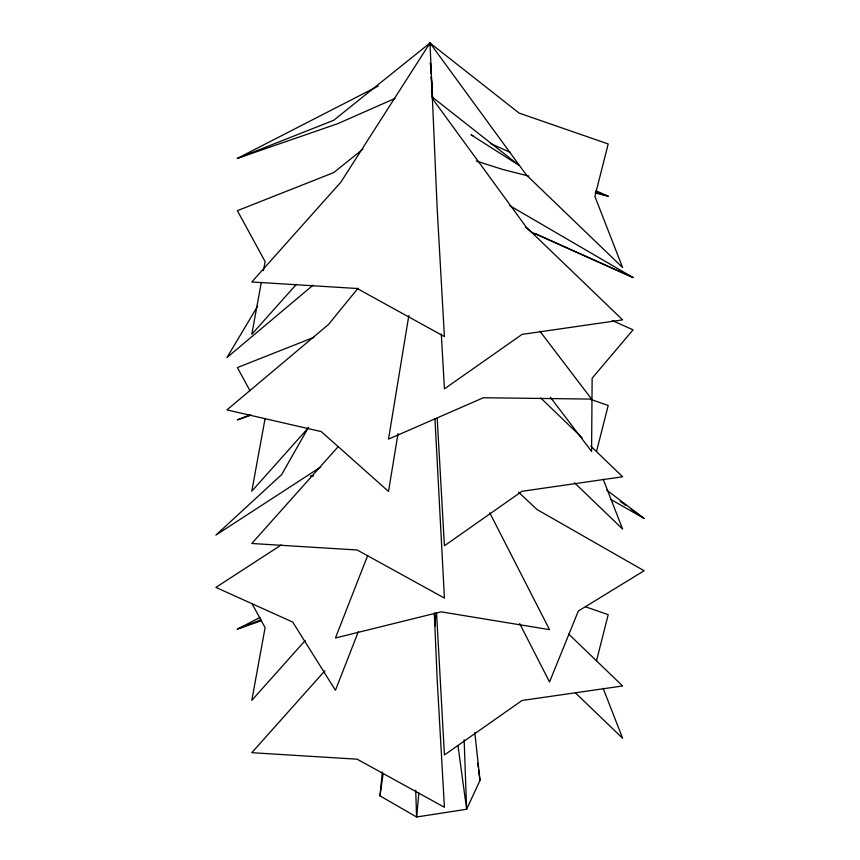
<?xml version="1.0" encoding="UTF-8"?>
<svg xmlns="http://www.w3.org/2000/svg" width="860" height="860" viewBox="0 0 860 860"><rect width="100%" height="100%" fill="white"/><g stroke="black" fill="none" stroke-linecap="round" stroke-linejoin="round"><path stroke-width="1.29" d="M418.885 792.995L416.595 817L466.614 809.26L480.009 780.385L474.795 732.494M434.741 626.252L436.009 612.911M415.713 790.275L416.595 817L379.991 795.865L382.313 771.882M379.991 795.865L383.205 773.269M408.822 315.598L388.516 439.127L483.406 397.739L591.583 399.094L539.876 331.164M398.019 433.612L388.516 491.425L321.253 431.591L226.932 409.908L328.466 324.521L358.082 288.175M429.559 45.591L430 43L519.107 113.09L608.203 143.964L594.894 196.435L622.618 267.567L526.309 174.902L430 43L333.691 120.303L237.381 158.38L378.239 86.054M261.311 282.338L251.797 334.293L296.345 284.348M263.45 270.653L265.106 261.558L237.381 210.678L333.691 172.602L363.006 149.081M265.106 418.454L251.797 491.189L307.934 428.258M596.517 451.532L608.203 405.458L590.637 399.373M596.517 660.738L608.203 614.663L585.617 606.837M367.607 555.667L335.443 637.98L441.105 611.847L549.54 629.66L489.77 512.839M358.351 631.67L335.443 690.29L292.755 622.103L215.903 587.401L281.263 544.95M308.504 427.345L281.65 474.602L215.903 535.103L320.694 467.023M257.624 306.149L226.932 357.61L313.083 285.154M338.227 446.609L251.797 543.488L357.169 549.991L444.416 598.087L434.945 418.573M305.257 640.463L251.797 700.384L265.106 627.66L251.873 603.376M324.865 670.789L251.797 752.693L357.169 759.197L444.416 807.282L437.213 680.109L434.3 613.008M261.257 620.823L237.381 629.079L260.064 617.437M394.955 98.459L337.937 123.603L237.381 158.38M313.932 337.313L237.381 367.585L249.98 390.709M249.722 415.004L237.381 419.884L251.206 415.1M237.381 629.079L260.838 619.802M313.062 475.591L310.46 476.193L313.147 476.128M528.846 176.106L502.831 169.495L476.279 161.024M595.195 192.963L608.203 196.263L595.948 190.769M595.658 191.92L608.203 196.263M509.604 205.572L633.067 277.543L535.318 233.587M633.067 277.543L531.534 232.189L525.385 227.061M612.277 320.554L633.067 329.842L592.142 378.196L591.583 451.392L550.379 397.266M473.398 135.848L470.947 134.751L519.107 165.389L432.096 96.954M490.555 143.534L510.163 152.327M610.353 499.155L644.097 518.451L606.655 490.028M620.286 501.423L625.693 505.293M631.111 509.163L644.097 518.451M518.558 492.189L537.048 509.539L644.097 570.75L578.35 610.998L549.54 681.958L519.655 623.554M540.757 397.997L582.166 437.847M590.841 446.19L622.618 476.773L522.063 491.286L444.416 545.777L437.213 418.605M574.469 482.729L622.618 529.072L603.161 479.149M568.686 634.078L622.618 685.968L522.063 700.481L444.416 754.983L436.568 613.04M575.426 692.859L622.618 738.267L603.161 688.355M432.365 98.545L526.309 227.201L622.618 319.866L522.063 334.389L444.416 388.881L441.309 333.992M477.665 763.164L478.203 767.141M478.568 769.786L480.009 780.385M457.982 745.555L466.614 809.26L464.142 739.793M431.258 76.121L432.752 100.179M431.29 77.507L432.655 100.287M430 43L340.893 182.105L251.797 281.983L357.169 288.498L444.416 336.583L437.213 209.399L430 43M431.086 73.455L430.419 62.758L431.043 73.487"/></g></svg>
